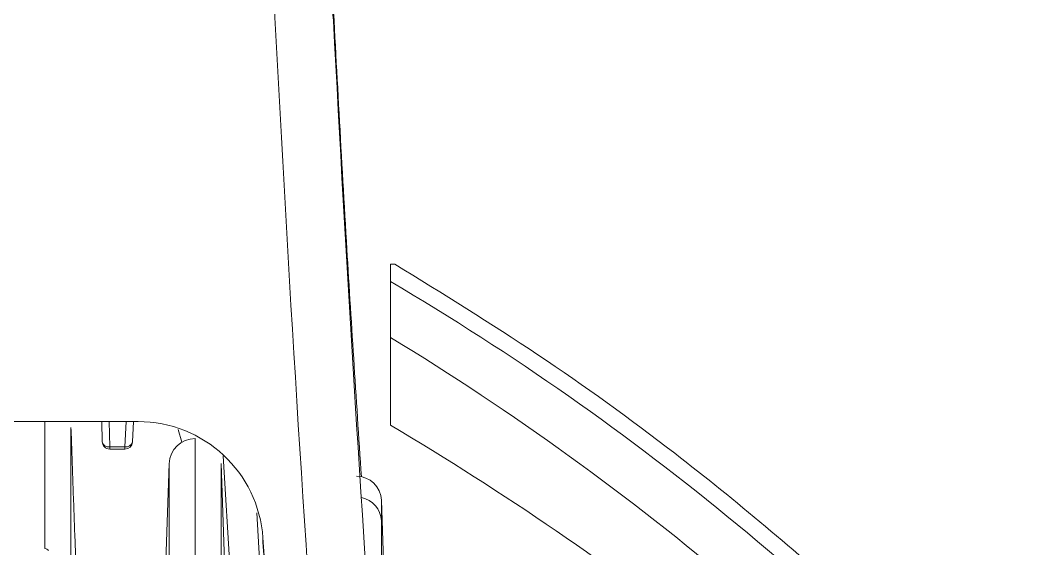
# Model space of a CAD drawing. Extents: x 9.3 to 87, y 1.1 to 68.8.
# Drawn here: x 38.678 to 40.717, y 62.747 to 63.801 of the extents above; entities that cross this region are included whole.
import ezdxf

# ---------------------------------------------------------------- set-up
doc = ezdxf.new("R2010")
doc.units = 0
doc.header["$MEASUREMENT"] = 0
doc.linetypes.add('SLD-Solid', pattern=[0])
doc.layers.add('OBJECT', color=7, linetype='CONTINUOUS')

msp = doc.modelspace()

# ---------------------------------------------------------------- linework, layer by layer
at = {"layer": 'OBJECT', "linetype": 'SLD-Solid', "lineweight": 15}
for p, q in [((39.4165, 62.9931), (39.4165, 63.168)), ((37.3006, 63.0002), (38.9125, 63.0002)), ((38.8409, 62.96), (38.8402, 63.0002)), ((38.855, 63.0002), (38.8559, 62.9496)), ((38.8861, 62.9496), (38.8888, 63.0002)), ((38.9033, 63.0002), (38.9011, 62.9595)), ((39, 62.959), (38.9926, 62.9844)), ((38.8559, 62.9496), (38.8861, 62.9496)), ((38.8559, 62.9452), (38.8559, 62.9496)), ((38.8861, 62.9452), (38.8559, 62.9452)), ((38.8861, 62.9452), (38.8861, 62.9496)), ((39.0982, 62.676), (39.0824, 62.9316)), ((38.9609, 62.5252), (38.9746, 62.9161)), ((39.0785, 62.9161), (39.0939, 62.4751)), ((39.3982, 62.843), (39.4164, 62.3216)), ((39.1726, 62.442), (39.1493, 62.818)), ((38.7865, 62.7752), (38.7934, 62.5782))]:
    msp.add_line(p, q, dxfattribs=at)
at = {"layer": 'OBJECT', "linetype": 'SLD-Solid', "lineweight": 15, "flags": 128}
msp.add_lwpolyline([(39.1619, 62.7679), (39.1759, 62.5708), (39.19, 62.3716)], dxfattribs=at)
at = {"layer": 'OBJECT', "linetype": 'SLD-Solid', "lineweight": 15}
for centre, radius, start, end in [((115.6736, 67.7883), 76.5914, 182.908094, 184.055472), ((39.1932, 63.7933), 0.1097, 3.9714, 94.9059), ((113.927, 67.6746), 74.7249, 182.971541, 184.073776), ((36.6835, 58.6413), 5.3837, 41.4857, 59.4926), ((36.5759, 58.5006), 5.4639, 40.7282, 58.6752), ((38.9125, 62.7502), 0.25, 4.0605, 90.0008), ((36.3545, 57.8332), 6, 44.32508, 59.31394), ((39.0265, 62.9142), 0.052, 90, 178), ((38.8559, 62.9602), 0.015, 181, 270), ((38.8539, 62.9628), 0.0133, 192.2873, 278.5222), ((38.8861, 62.9602), 0.015, 270, 357), ((38.8883, 62.9627), 0.0132, 260.5313, 345.9708), ((39.3483, 62.8412), 0.05, 2, 90), ((39.3488, 62.8), 0.0495, 2.4448, 78.6602), ((38.7261, 62.7369), 0.00972, 37.774, 87.1949)]:
    msp.add_arc(centre, radius, start, end, dxfattribs=at)
for points, knots in [([(39.3583, 62.8896), (39.348, 63.0475), (39.3255, 63.3942), (39.3079, 63.7223), (39.2983, 63.901)], [0, 0, 0, 0, 0.455391, 1, 1, 1, 1]), ([(40.7165, 62.2588), (40.7011, 62.2771), (40.5865, 62.4134), (40.3428, 62.6423), (40.021, 62.9144), (39.7126, 63.1374), (39.521, 63.2552), (39.425, 63.3142)], [0, 0, 0, 0, 0.04293, 0.319017, 0.59702, 0.798142, 1, 1, 1, 1]), ([(39.4165, 63.2797), (39.4165, 63.2785), (39.4165, 63.2767), (39.4165, 63.2719), (39.4165, 63.2688), (39.4165, 63.2617), (39.4165, 63.2577), (39.4165, 63.2489), (39.4165, 63.244), (39.4165, 63.2287), (39.4165, 63.2172), (39.4165, 63.1933), (39.4165, 63.1807), (39.4165, 63.168)], [0, 0, 0, 0, 0.125, 0.125, 0.25, 0.25, 0.375, 0.375, 0.5, 0.5, 0.75, 0.75, 1, 1, 1, 1]), ([(38.7265, 63.0002), (38.7265, 62.9972), (38.7265, 62.9796), (38.7265, 62.9247), (38.7265, 62.8429), (38.7265, 62.7781), (38.7265, 62.7466)], [0, 0, 0, 0, 0.078928, 0.453296, 0.734057, 1, 1, 1, 1]), ([(38.7783, 60.7082), (38.7783, 60.7833), (38.7783, 60.9613), (38.7783, 61.2289), (38.7784, 61.5115), (38.7784, 61.7868), (38.7784, 62.0144), (38.7784, 62.2045), (38.7784, 62.3585), (38.7784, 62.5092), (38.7785, 62.6461), (38.7785, 62.7754), (38.7785, 62.873), (38.7785, 62.9484), (38.7785, 62.9747), (38.7785, 62.9881)], [0, 0, 0, 0, 0.071057, 0.168415, 0.261794, 0.355963, 0.455794, 0.514611, 0.577121, 0.644691, 0.719004, 0.783157, 0.852088, 0.924745, 1, 1, 1, 1]), ([(39.0265, 62.9662), (39.0265, 62.9618), (39.0265, 62.9531), (39.0265, 62.8886), (39.0265, 62.803), (39.0265, 62.73), (39.0265, 62.6942)], [0, 0, 0, 0, 0.289698, 0.573803, 0.790709, 1, 1, 1, 1]), ([(38.9746, 62.9161), (38.9746, 62.9113), (38.9746, 62.902), (38.9746, 62.8299), (38.9746, 62.7187), (38.9746, 62.5734), (38.9746, 62.4231), (38.9747, 62.265), (38.9747, 62.1018), (38.9747, 61.9435), (38.9747, 61.749), (38.9747, 61.5111), (38.9747, 61.2249), (38.9748, 60.9577), (38.9748, 60.7818), (38.9748, 60.7082)], [0, 0, 0, 0, 0.087568, 0.173364, 0.25618, 0.334773, 0.408358, 0.475885, 0.53886, 0.597709, 0.653359, 0.747663, 0.839448, 0.93288, 1, 1, 1, 1]), ([(39.0783, 60.7082), (39.0783, 60.7662), (39.0783, 60.9116), (39.0783, 61.136), (39.0783, 61.3816), (39.0784, 61.6204), (39.0784, 61.8596), (39.0784, 62.0697), (39.0784, 62.2602), (39.0784, 62.4206), (39.0785, 62.5721), (39.0785, 62.7178), (39.0785, 62.8295), (39.0785, 62.9019), (39.0785, 62.9113), (39.0785, 62.9161)], [0, 0, 0, 0, 0.052845, 0.132537, 0.21065, 0.288968, 0.370443, 0.458019, 0.522088, 0.590888, 0.664581, 0.743303, 0.826276, 0.912247, 1, 1, 1, 1]), ([(39.3982, 62.843), (39.3982, 62.8413), (39.3982, 62.8379), (39.3982, 62.8141), (39.3983, 62.8021)], [0, 0, 0, 0, 0.498036, 1, 1, 1, 1]), ([(39.3983, 62.8021), (39.3983, 62.7877), (39.3983, 62.7587), (39.3983, 62.6926), (39.3984, 62.6094), (39.3985, 62.5087), (39.3985, 62.3937), (39.3987, 62.3057), (39.3987, 62.2614), (39.3987, 62.2614)], [0, 0, 0, 0, 0.165094, 0.330189, 0.50008, 0.66997, 0.834427, 0.999998, 1, 1, 1, 1]), ([(39.1613, 62.767), (39.1645, 62.7228), (39.1723, 62.6147), (39.1804, 62.5045), (39.1852, 62.4394)], [0, 0, 0, 0, 0.409677, 1, 1, 1, 1])]:
    msp.add_open_spline(points, degree=3, knots=knots, dxfattribs=at)
for points, degree in [([(39.4165, 63.3142), (39.4165, 63.3061), (39.4165, 63.2945), (39.4165, 63.2797)], 3), ([(39.425, 63.3142), (39.4225, 63.3142), (39.4197, 63.3142), (39.4165, 63.3142)], 3), ([(38.786, 62.7752), (38.7785, 62.9881)], 1), ([(38.786, 62.7752), (38.7865, 62.7752)], 1)]:
    msp.add_open_spline(points, degree=degree, dxfattribs=at)

doc.saveas('drawing.dxf')
